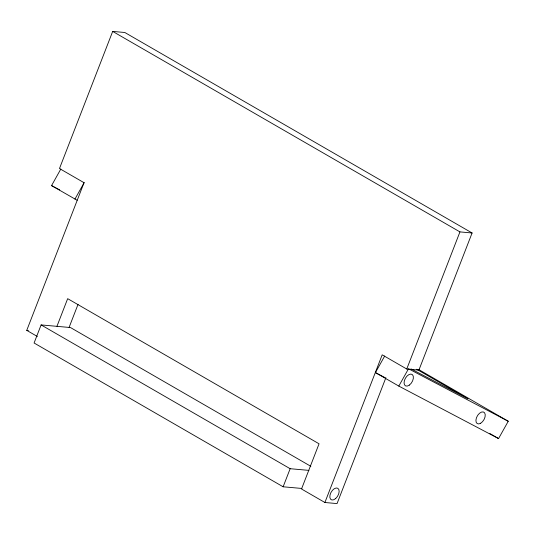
<?xml version="1.0" encoding="UTF-8"?>
<svg xmlns="http://www.w3.org/2000/svg" width="535" height="535" viewBox="0 0 535 535"><rect width="100%" height="100%" fill="white"/><g stroke="black" fill="none" stroke-linecap="round" stroke-linejoin="round"><path stroke-width="0.8" d="M56.971 326.243L67.671 298.664L319.054 443.796L301.519 488.997L324.899 502.499L382.191 354.839L406.747 369.016L418.898 370.1L472.097 232.986L124.836 32.501L112.684 31.411L59.485 168.525L84.042 182.702L26.75 330.362L37.376 336.502M310.848 466.326L70.473 327.547L41.108 324.919L34.093 343.002L283.135 486.79L301.894 488.462M69.122 327.333L78.043 304.348M283.135 486.79L290.151 468.707L308.909 470.379M385.902 377.683L337.05 503.589L324.899 502.499M406.747 369.016L459.946 231.902L472.097 232.986M77.154 200.271L51.554 185.605L60.843 169.013M74.94 199.107L84.229 182.515M418.544 369.464L508.25 421.259L498.56 438.573L398.809 386.089L375.423 372.594L384.718 356.002M398.809 386.089L408.506 368.782L508.25 421.259M26.75 330.362L28.368 330.51M411.007 368.903L467.958 398.863L416.671 369.257M51.554 185.605L59.679 189.878M375.423 372.594L385.039 377.65M112.684 31.411L459.946 231.902M489.873 433.557L498.56 438.573M41.108 324.919L290.151 468.707M480.684 423.245A6.614 3.819 -60 0 0 484.576 412.793A6.614 3.819 -60 0 0 476.478 417.681A6.614 3.819 -60 0 0 480.684 423.245M409.375 385.08A6.614 3.819 -60 0 0 412.418 374.654A6.614 3.819 -60 0 0 404.393 380.579A6.614 3.819 -60 0 0 409.375 385.08M335.692 498.52A6.614 3.819 -60 0 0 337.792 488.274A6.614 3.819 -60 0 0 329.968 495.216A6.614 3.819 -60 0 0 335.692 498.52"/></g></svg>
